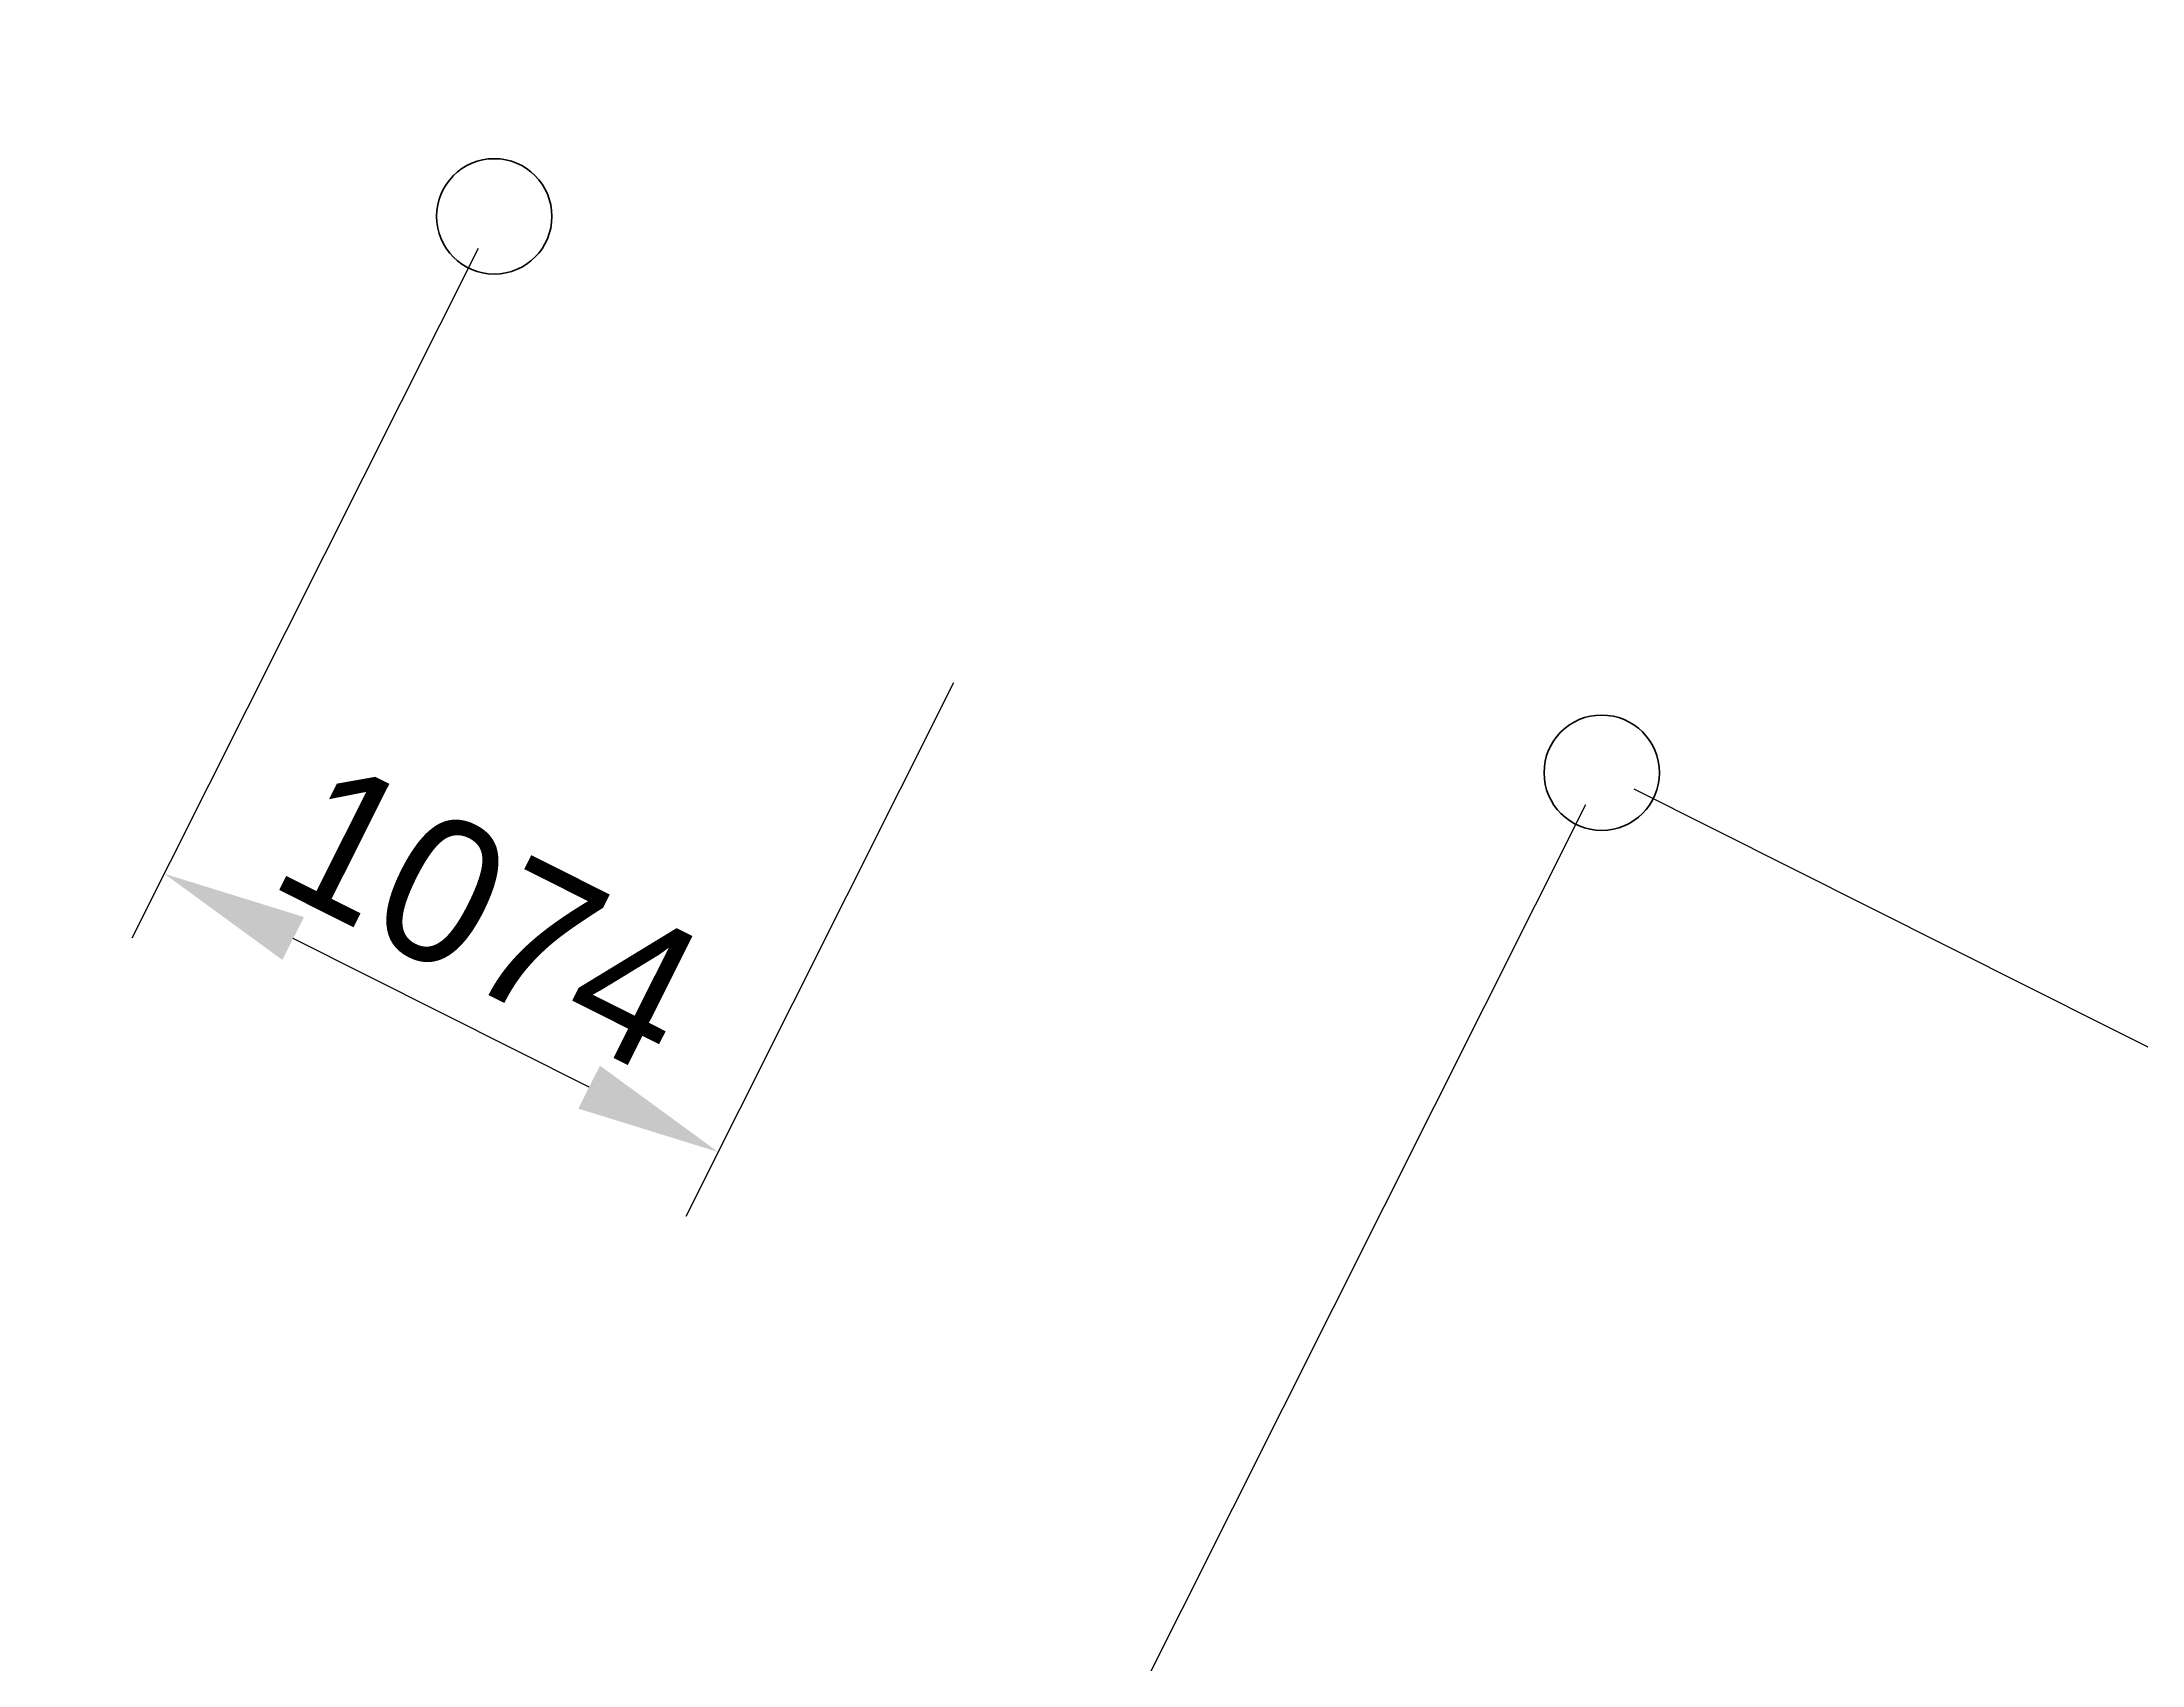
# Model space of a CAD drawing. Header units: millimetres. Extents: x -251276 to -64927, y -339544 to -199359.
# Drawn here: x -251276 to -247636, y -294232 to -291420 of the extents above; entities that cross this region are included whole.
import ezdxf

# ---------------------------------------------------------------- set-up
doc = ezdxf.new("R2010")
doc.units = ezdxf.units.MM
doc.layers.get('0').update_dxf_attribs({"color": 251, "lineweight": 15})
doc.dimstyles.new('Аннотативный', dxfattribs={"dimscale": 0, "dimtxt": 2.5, "dimasz": 2.5, "dimexe": 1.25, "dimexo": 0.625, "dimtad": 1, "dimtxsty": 'Standard', "dimcen": 2.5, "dimadec": 0, "dimazin": 0, "dimtfac": 1, "dimtmove": 0, "dimatfit": 3, "dimfxl": 1, "dimarcsym": 0})

# ---------------------------------------------------------------- blocks, each defined once
blk = doc.blocks.new('*D391')
at = {"color": 0, "lineweight": -2, "transparency": 16777216}
for p, q in [((-246924.7, -289543.2), (-243996.6, -291013.5)), ((-244220.5, -291180.8), (-245588.2, -293904.7)), ((-248516.8, -292713.9), (-245588.7, -294184.2))]:
    blk.add_line(p, q, dxfattribs=at)
at = {"color": 0, "transparency": 16777216}
for points in [[(-244257.7, -291162.1), (-244183.3, -291199.5), (-244108.3, -290957.4)], [(-245625.5, -293886), (-245551, -293923.4), (-245700.4, -294128.1)]]:
    blk.add_solid(points, dxfattribs=at)
at = {"layer": 'Defpoints', "color": 0, "transparency": 16777216}
for p in [(-246980.6, -289515.2), (-248572.7, -292685.9), (-245700.4, -294128.1)]:
    blk.add_point(p, dxfattribs=at)
at = {"color": 0, "transparency": 16777216, "insert": (-245071.9, -292458.6), "char_height": 250, "attachment_point": 5, "rotation": 63.3373}
blk.add_mtext('3548', dxfattribs=at)
blk = doc.blocks.new('*D392')
at = {"color": 0, "lineweight": -2, "transparency": 16777216}
for p, q in [((-248600.7, -292741.7), (-250316.2, -296158.2)), ((-250811.9, -294751.9), (-251276, -295676.2)), ((-250996.5, -295676.7), (-250483.5, -295934.3))]:
    blk.add_line(p, q, dxfattribs=at)
at = {"color": 0, "transparency": 16777216}
for points in [[(-250977.8, -295639.5), (-251015.2, -295713.9), (-251219.9, -295564.5)], [(-250464.9, -295897), (-250502.2, -295971.5), (-250260.1, -296046.4)]]:
    blk.add_solid(points, dxfattribs=at)
at = {"layer": 'Defpoints', "color": 0, "transparency": 16777216}
for p in [(-248572.7, -292685.9), (-250783.9, -294696.1), (-250260.1, -296046.4)]:
    blk.add_point(p, dxfattribs=at)
at = {"color": 0, "transparency": 16777216, "insert": (-250655.9, -295637.9), "char_height": 250, "attachment_point": 5, "rotation": 333.3373}
blk.add_mtext('1074', dxfattribs=at)
blk = doc.blocks.new('*D393')
at = {"color": 0, "lineweight": -2, "transparency": 16777216}
for p, q in [((-250520.3, -291777.9), (-251120.2, -292972.5)), ((-249696.3, -292530.2), (-250160.4, -293454.5)), ((-250327.7, -293230.6), (-250840.7, -292973))]:
    blk.add_line(p, q, dxfattribs=at)
at = {"color": 0, "transparency": 16777216}
for points in [[(-250822, -292935.8), (-250859.4, -293010.2), (-251064.1, -292860.8)], [(-250309, -293193.3), (-250346.4, -293267.8), (-250104.3, -293342.8)]]:
    blk.add_solid(points, dxfattribs=at)
at = {"layer": 'Defpoints', "color": 0, "transparency": 16777216}
for p in [(-250492.3, -291722), (-249668.3, -292474.3), (-251064.1, -292860.8)]:
    blk.add_point(p, dxfattribs=at)
at = {"color": 0, "transparency": 16777216, "insert": (-250500.1, -292934.2), "char_height": 250, "attachment_point": 5, "rotation": 333.3373}
blk.add_mtext('1074', dxfattribs=at)

msp = doc.modelspace()

# ---------------------------------------------------------------- linework, layer by layer
at = {"lineweight": 60}
for centre in [(-250492.28, -291722.003), (-248572.69, -292685.89)]:
    msp.add_circle(centre, 100, dxfattribs=at)

# ---------------------------------------------------------------- dimensions: what is measured, and where the dimension line sits
for base, p1, p2, angle, picture, middle in [((-245700.424, -294128.146), (-246980.571, -289515.171), (-248572.69, -292685.89), 243.337324, '*D391', (-245071.926, -292458.648)), ((-251064.112, -292860.812), (-249668.261, -292474.346), (-250492.28, -291722.003), 333.337324, '*D393', (-250500.076, -292934.222)), ((-250260.132, -296046.447), (-250783.871, -294696.094), (-248572.69, -292685.89), 333.337324, '*D392', (-250655.891, -295637.914))]:
    dim = msp.add_linear_dim(base=base, p1=p1, p2=p2, angle=angle, dimstyle='Аннотативный')
    dim.commit()
    dim.dimension.update_dxf_attribs({"geometry": picture, "text_midpoint": middle})

doc.saveas('drawing.dxf')
